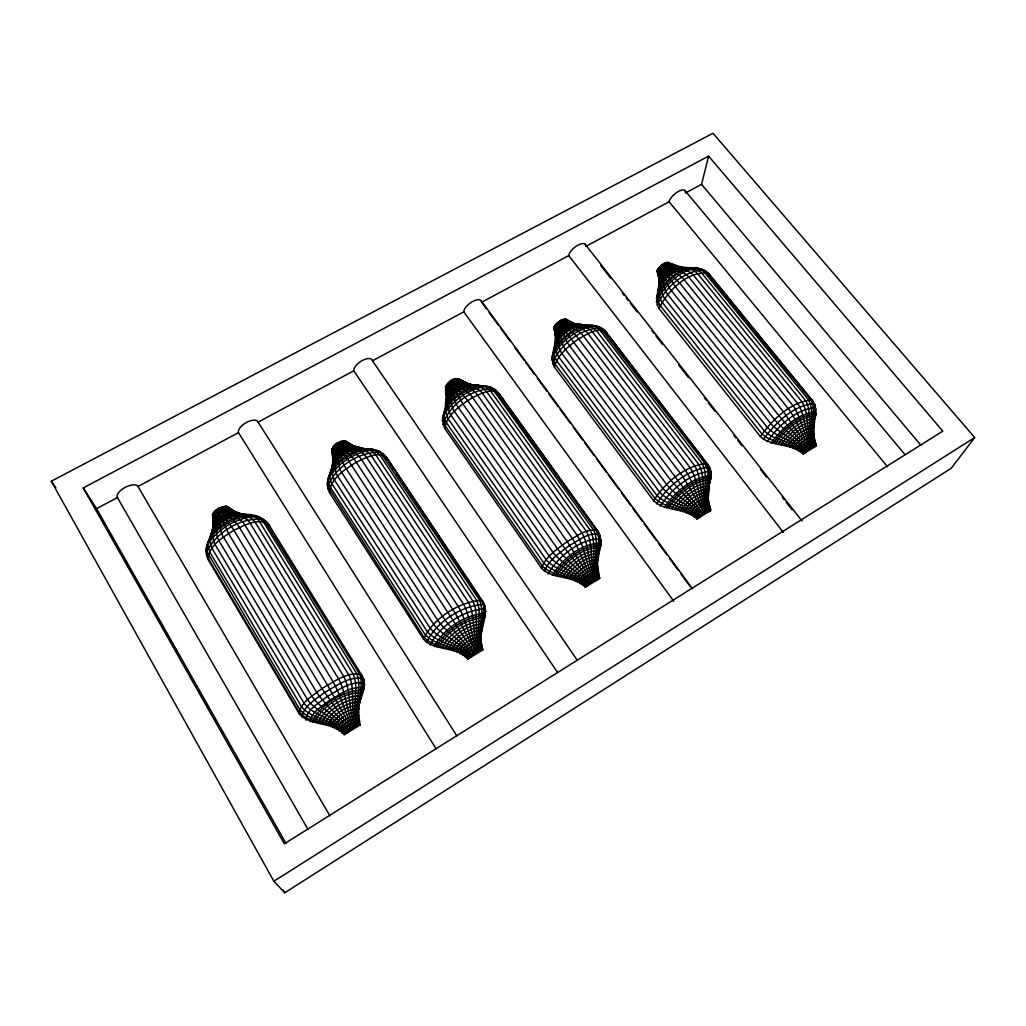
<?xml version="1.0" encoding="UTF-8"?>
<svg xmlns="http://www.w3.org/2000/svg" width="1026" height="1026" viewBox="0 0 1026 1026"><rect width="100%" height="100%" fill="white"/><g stroke="black" fill="none" stroke-linecap="round" stroke-linejoin="round"><path stroke-width="1.5" d="M470.421 657.499L475.436 651.831L455.57 613.676L356.24 462.226C351.597 454.492 343.043 450.401 338.362 442.552C327.422 446.579 334.784 458.173 332.437 466.355L332.86 457.224L331.834 449.478M465.394 657.153C468.549 651.6 475.692 646.226 482.13 646.431C476.551 632.888 490.749 615.51 482.861 601.505L387.084 457.981C367.077 433.677 317.996 464.227 329.577 492.775L423.546 639.16C434.96 651.548 455.877 645.893 467.92 659.038L482.925 649.856C477.026 634.927 485.914 620.076 484.785 605.481L385.443 456.314C374.67 443.707 354.65 453.646 343.21 440.834L338.362 442.552L338.618 443.771M763.37 439.513C774.81 423.405 793.88 404.68 814.272 403.667C817.786 417.184 809.95 432.369 816.08 446.092L803.166 453.992C791.033 442.629 772.039 447.31 760.369 436.537L659.09 308.582C652.279 297.232 663.732 283.522 656.871 271.313C657.961 267.247 667.208 258.821 669.452 264.387M444.579 412.375C450.824 402.987 441.077 390.188 448.695 382.467C455.621 374.092 463.419 382.518 470.793 384.891L458.199 378.684M656.602 503.856C667.759 486.106 687.535 469.382 708.774 467.125L709.902 468.125L711.236 473.73L709.453 483.4C711.646 477.218 711.967 469.985 707.812 464.457L606.751 332.847C598.248 326.076 586.564 334.656 578.664 338.875C568.673 346.044 557.567 354.586 554.438 367.09L653.626 500.752C665.233 512.025 684.817 507.036 696.936 518.964L710.505 510.666C709.364 501.086 697.103 513.167 694.435 517.245M599.594 578.497C591.733 562.607 606.34 545.422 597.517 530.698L498.764 393.099C478.462 371.861 433.96 401.961 444.72 428.419L541.484 568.212C553.014 580.023 573.239 574.714 585.333 587.218L599.594 578.497L597.106 562.671C595.683 551.796 604.673 540.715 597.517 530.698C586.692 527.723 576.279 536.688 567.211 541.561C557.49 548.884 545.819 556.272 541.484 568.212M597.44 564.082L597.465 563.248M597.53 566.98L597.106 562.671C587.077 563.133 577.061 571.174 571.892 579.613M568.981 578.523C574.714 569.084 585.936 560.068 597.158 559.606L597.53 561.184L597.363 556.554C584.884 556.99 572.354 567.057 566.019 577.6M597.222 579.947C594.336 578.536 589.475 582.999 587.718 585.769M597.773 558.324L597.748 553.501C583.922 553.937 569.994 565.121 563.005 576.817M212.549 515.116L213.318 527.005L212.639 514.359L215.216 510.768L218.859 508.216L226.182 506.267L237.724 513.513M597.786 569.879L597.235 565.736C588.283 566.185 579.382 573.342 574.74 580.857M598.196 555.476L598.286 550.487C583.037 550.885 567.622 563.274 559.965 576.202M598.222 572.764L597.53 568.776C589.565 569.212 581.665 575.56 577.51 582.229M598.786 552.681L599.004 547.499C582.242 547.858 565.249 561.517 556.887 575.74M598.825 575.65L597.991 571.803C590.912 572.226 583.922 577.843 580.203 583.756M600.261 537.804L599.556 534.533C588.898 531.686 578.702 540.51 569.789 545.293C560.209 552.501 548.756 559.747 544.421 571.456M599.543 549.923L600.248 546.422L599.62 545.345C581.729 545.678 563.543 560.299 554.656 575.496M699.206 517.579L703.836 512.307L683.239 477.193L578.664 338.875C573.572 331.565 564.621 328.538 559.478 321.125L555.399 324.691L553.578 328.153C560.158 341.132 547.871 354.996 554.438 367.09M600.197 547.948L600.992 544.383L600.325 543.229C581.255 543.524 561.838 559.132 552.398 575.355M358.792 712.313C357.176 699.694 369.052 688.048 362.255 676.031L268.568 524.171C247.497 500.316 196.274 530.455 208.586 560.401L299.323 713.878C310.583 726.883 332.27 720.855 344.223 734.693L360.036 725.01L358.407 711.788C348.878 712.159 337.503 718.995 333.514 727.703M709.158 484.58L708.094 499.662L708.94 483.515L710.826 476.5L710.941 472.229L709.864 471.293C689.716 473.563 671.004 489.376 660.308 506.19M814.272 403.667C817.26 414.671 810.322 426.226 814.118 437.435L813.413 429.163L814.336 416.069C798.536 417.364 784.582 430.997 775.464 443.45M813.926 447.413C812.502 445.015 806.808 450.542 805.32 452.671M600.928 546.012L601.236 540.086L600.505 538.804C580.665 538.355 557.516 556.836 548.153 573.893M211.997 535.559L213.357 522.196L212.639 514.359M442.283 421.122C443.976 409.63 450.542 398.024 445.72 386.161M445.951 390.239C447.426 384.558 455.775 377.76 461.328 381.005L458.725 379.017M442.963 424.905C448.888 404.436 472.806 387.546 494.096 388.957L595.875 529.916L598.992 538.099L596.375 562.376L597.465 571.61L599.607 578.048L597.235 579.652M446.387 392.791C448.054 386.417 457.455 378.748 463.714 382.39M446.669 395.382L445.438 386.982M445.592 408.348C444.553 396.113 451.042 380.261 465.727 382.967M446.785 397.973C449.093 389.713 459.622 381.595 468.228 384.006M446.143 405.783C450.452 391.316 468.459 381.518 483.118 386.404M446.515 403.18C450.683 389.021 467.997 381.403 481.733 386.263M446.733 400.576C450.029 389.393 464.983 379.953 476.115 386.238L473.435 385.635L474.05 386.597M444.72 428.419C447.156 413.991 461.097 404.86 472.614 397.575C480.258 394.099 493.339 386.251 499.906 394.972L598.312 532.109M560.478 321.805L560.632 320.433L565.518 319.124L573.585 323.459L565.518 319.124M423.546 639.16C432.78 618.704 459.199 601.454 481.553 600.377L483.272 603.224L478.847 596.606M206.893 546.127L208.496 541.382M339.465 443.335L339.644 441.911C344.903 450.67 356.42 451.068 361.46 459.584L458.417 606.738C466.625 620.563 468.331 637.21 476.744 651.061L475.436 652.703M426.444 642.558C436.153 622.115 460.969 605.891 483.502 604.378C485.003 619.255 476.231 635.03 482.925 649.856M211.664 534.174C211.959 520.272 230.042 508.55 242.521 514.744L233.8 510.922L226.977 506.485M212.792 528.736L212.959 527.402M213.1 525.992C215.973 517.117 228.105 509.742 237.173 512.692M430.176 645.11C439.526 625.757 462.983 610.419 484.375 608.828L485.965 611.432M434.498 646.636C443.168 628.976 464.534 614.997 484.105 613.407L485.555 615.767M436.807 646.79C444.989 630.233 464.983 617.139 483.361 615.6L484.721 617.806M439.102 647.034C446.81 631.541 465.496 619.306 482.695 617.819L483.977 619.871M327.358 485.144L327.769 482.476M442.244 647.509C449.311 633.44 466.266 622.333 481.925 620.91L483.105 622.756M445.348 648.15C451.812 635.427 467.125 625.385 481.309 624.039L482.387 625.706M448.413 648.971C454.287 637.492 468.074 628.463 480.873 627.194L481.835 628.682M451.427 649.945C456.75 639.66 469.1 631.567 480.591 630.374L481.463 631.695M454.377 651.074C459.186 641.891 470.19 634.658 480.489 633.555L481.271 634.722M457.263 652.369C461.585 644.187 471.37 637.762 480.553 636.723L481.245 637.762M460.058 653.818C463.944 646.547 472.627 640.852 480.784 639.891L481.399 640.801M462.777 655.409C466.253 648.971 473.935 643.93 481.181 643.045L481.733 643.841M206.611 547.461L206.059 550.128L207.021 556.567M467.92 659.038C470.703 653.96 476.757 649.984 482.489 649.227L476.308 652.19M346.865 733.077L352.79 726.806C344.582 712.506 341.171 696.115 333.104 681.815L239.404 527.402C234.864 519.028 224.835 516.104 220.205 507.537L220.244 508.883M552.078 356.458C555.489 347.263 557.221 336.9 553.745 327.397L555.887 326.435M554.245 330.577C555.912 325.434 564.018 317.893 569.032 321.689L566.108 319.342M554.758 333.027C556.9 327.037 564.646 319.945 571.149 322.344M555.13 335.502C557.349 328.756 564.262 323.754 571.123 322.523C582.588 328.512 598.235 320.766 606.751 332.847L607.469 334.912L603.981 330.128C586.385 317.047 562.286 334.053 553.963 350.802M555.335 337.977C559.516 325.652 574.316 320.266 585.782 325.947M592.938 580.883L593.156 579.895C584.474 566.891 580.831 551.347 572.29 538.342L472.614 397.575C467.587 389.7 457.314 388.085 452.158 380.03L452.197 381.326M555.374 340.478C559.196 330.026 571.982 320.894 583.14 325.652C571.29 324.152 558.939 334.656 554.989 345.441M555.258 342.966C558.439 333.45 568.199 326.422 577.869 324.639L573.329 323.382M551.783 360.113C554.143 349.212 559.285 337.708 554.117 326.55M554.553 347.904C559.516 334.438 574.893 323.19 589.655 325.704M709.723 471.832L710.223 469.716L706.645 463.419L605.263 331.347M552.591 363.73C559.516 344.659 579.921 328.884 600.274 327.781L704.695 463.021L708.043 470.947L706.581 494.75L708.043 503.728L710.556 509.794L708.248 512.038M708.338 488.697L708.94 483.515L708.145 482.861C693.435 484.734 679.853 496.186 671.876 508.409M710.018 481.515L710.172 478.552L709.248 477.77C691.96 479.86 675.967 493.352 666.682 507.729M710.672 479.668L710.826 476.5L709.851 475.654C691.421 477.834 674.351 492.249 664.489 507.588M708.03 491.403L708.453 486.439L707.735 485.849C694.397 487.606 682.123 497.943 674.864 508.999M708.812 486.029L709.838 481.81L708.722 479.899C692.55 481.899 677.596 494.506 668.875 507.96M707.889 494.147L707.478 488.863C695.448 490.479 684.393 499.79 677.814 509.742M707.902 496.905L707.389 491.864C696.59 493.378 686.676 501.714 680.725 510.64M710.505 510.666L707.465 494.878C697.795 496.263 688.946 503.702 683.598 511.679M810.091 448.17L812.579 445.848L816.157 444.848L814.093 446.759M83.221 487.953L96.624 508.665L117.4 497.533A11.684 5.245 -27.7 0 1 125.057 487.44A11.684 5.245 -27.7 0 1 137.997 486.491L238.468 432.626A11.171 5.104 -30.7 0 1 246.586 422.417A11.171 5.104 -30.7 0 1 258.077 422.109L353.79 370.796A10.786 4.912 -33.7 0 1 362.332 360.511A10.786 4.912 -33.7 0 1 372.476 360.78L463.765 311.84A10.542 4.694 -36.5 0 1 472.678 301.49A10.542 4.694 -36.5 0 1 481.604 302.285L568.75 255.551A10.375 4.437 -38.9 0 1 577.984 245.15A10.375 4.437 -38.9 0 1 585.795 246.42L669.093 201.763A10.298 4.181 -40.8 0 1 678.609 191.323A10.298 4.181 -40.8 0 1 685.381 193.029L701.553 184.359L708.62 156.144L942.791 431.151L284.33 843.782L83.221 487.953L708.62 156.144M709.659 507.947L709.71 506.959M444.476 411.606C447.169 397.126 464.291 383.019 478.847 386.674M814.798 418.313L815.952 414.504L815.426 411.939C797.433 413.311 781.504 428.881 771.193 443.078M260.437 517.361C240.982 509.024 213.562 517.72 209.15 540.24L213.549 525.928L212.959 513.526M657.615 273.634C660.847 265.144 671.055 260.642 678.596 266.901L679.071 267.568M658.205 275.981C665.399 256.462 683.072 270.941 697.039 267.824C679.084 267.068 661.847 281.778 656.409 298.412M658.641 278.341C661.449 271.98 668.76 264.708 676.121 266.055M658.923 280.726C662.103 273.557 670.311 265.388 678.596 266.901M659.064 283.112C662.591 274.955 671.094 267.222 680.276 267.119M659.038 285.497C663.399 275.814 675.018 264.695 686.356 268.53M658.859 287.87C664.348 275.083 678.904 264.631 693.268 268.286M658.525 290.23C663.437 278.982 675.185 268.325 687.856 268.119M657.615 295.142L659.538 281.701L657.127 270.518M656.255 301.913C663.642 285.651 690.37 257.231 708.722 273.685L812.105 400.114L814.965 404.898M657.166 305.376C665.169 287.485 683.893 270.518 704.105 270.069L810.578 399.486C818.35 413.209 807.526 430.253 815.773 444.733L813.721 446.502M659.09 308.582C666.579 291.628 689.023 269.44 708.722 273.685L762.318 339.606M209.855 539.65L210.843 536.855M340.299 443.001L340.901 441.411C347.545 448.529 357.728 453.736 367.27 449.016L373.336 452.03L375.862 455.031L472.691 600.774C480.181 615.831 472.358 633.978 480.283 649.484L478.655 651.138M582.819 585.423C585.064 581.652 597.581 569.404 599.415 577.741L597.094 579.446M585.333 587.218L590.668 581.575L599.004 577.6L596.824 579.357M815.131 412.721L816.068 408.848L815.401 407.707C795.727 409.079 778.272 426.188 767.063 441.744M813.015 427.701L813.169 424.79C801.409 425.893 791.097 435.947 784.223 445.169M812.964 430.317L813.105 427.714C802.537 428.753 793.29 437.756 787.096 446.028M704.606 512.628L705.042 511.525L709.774 509.524L703.798 513.141M813.798 438.23L813.464 433.536C805.038 434.434 797.689 441.578 792.7 448.157M211.074 535.046C217.397 522.709 232.799 513.333 246.753 515.27L244.034 514.719L245.304 515.539M814.4 440.872C813.374 435.152 799.78 447.708 798.074 450.824M815.157 443.488L814.49 439.269M442.719 417.3L443.732 414.914M653.626 500.752C664.886 482.656 685.047 465.599 706.645 463.419L708.145 466.086L704.272 461.046M686.407 512.872C691.203 505.767 699.091 499.149 707.696 497.879L708.966 505.19M327.858 478.885C332.334 469.664 334.707 458.827 332.026 448.695M689.164 514.193C693.448 507.883 700.437 502.009 708.094 500.855L709.133 504.548M691.832 515.655C695.282 510.332 710.159 496.263 710.633 510.153L708.338 511.705M696.936 518.964L705.042 511.525C696.205 498.918 694.14 483.092 685.522 470.511L583.396 336.015C577.843 328.038 566.429 328.641 560.632 320.433L559.478 321.125L559.709 322.267M329.615 474.14L327.243 482.682L327.91 489.107M593.759 580.408L594.4 579.177C585.795 565.711 585.641 548.91 577.292 535.521L477.526 395.074C471.857 386.494 459.391 388.29 453.364 379.428M810.861 447.669L811.489 446.49C802.537 434.216 801.909 418.185 793.226 406.001L688.997 277.328C682.829 269.312 670.683 271.813 664.155 263.554M352.572 727.832L356.676 725.023L360.036 725.01M760.369 436.537C771.911 420.134 791.367 400.999 812.105 400.114L812.823 401.371L764.332 342.081M773.322 443.232C783.03 429.92 797.959 415.325 814.836 413.991L815.337 416.402L814.118 420.044L815.952 414.504L815.234 407.976M778.401 443.873C786.737 432.562 799.408 420.198 813.785 418.967L813.22 425.11L813.387 421.866C800.357 423.045 788.904 434.216 781.325 444.45M789.917 447.028C795.496 439.628 803.756 431.6 813.195 430.638L813.349 435.588M795.419 449.426C799.882 443.578 806.41 437.256 813.9 436.422L816.311 445.54L814.08 447.041M800.652 452.351C803.666 448.747 813.387 437.602 816.157 444.848L813.977 446.579M803.166 453.992L810.335 447.233C801.332 435.434 797.382 420.763 788.545 408.964L684.445 280.085C678.955 272.672 668.683 271.8 663.04 264.221L663.078 265.426M705.375 512.179L706.196 510.858C697.449 497.725 698.68 480.848 690.229 467.856L588.052 333.655C581.678 325.075 568.622 328.718 561.773 319.856M454.518 380.402L455.634 378.645C464.573 387.11 477.116 386.045 488.209 386.417L494.083 391.137L593.438 529.775C600.877 544.549 590.489 562.171 598.389 577.612L596.414 579.357M477.154 651.754L478.013 650.407C469.728 636.03 471.55 618.434 463.56 604.199L366.577 457.455L364.204 454.39L359.344 451.042C347.814 455.595 336.823 462.841 329.936 473.332L330.192 480.155L331.924 483.695L427.034 631.272C437.871 644.148 457.801 643.674 468.908 657.127L471.088 656.23M811.592 447.246L812.579 445.848C803.691 433.023 806.192 416.12 797.664 403.5L693.396 275.109C686.317 266.619 672.889 271.762 665.233 263.015M594.541 580.011L595.567 578.574C587.09 564.544 590.194 546.999 582.05 533.187L482.284 393.138C475.692 383.98 461.7 388.431 454.531 378.966M353.483 727.344L355.471 725.497C347.558 710.133 351.533 691.896 343.966 676.75L250.216 523.337C244.175 513.398 229.478 516.86 222.873 506.575M974.7 437.563L951.179 468.318L284.779 892.748L273.852 881.257L51.3 481.207L712.993 133.252L974.7 437.563L273.852 881.257M706.093 511.807L707.286 510.307C698.642 496.61 702.887 479.142 694.64 465.727L592.464 331.885C585.128 322.869 570.866 328.718 562.864 319.432M477.949 651.395L479.206 649.868C471.075 634.914 476.115 616.857 468.356 602.185L371.425 455.929C364.602 446.143 349.584 451.158 342.107 441.039M812.271 446.913L813.592 445.348C804.82 431.946 810.104 414.594 801.742 401.551L697.513 273.493C689.446 264.695 675.044 271.659 666.259 262.618M595.26 579.69L596.645 578.1C588.321 563.518 594.323 545.652 586.41 531.43L486.722 391.804L484.169 388.944L478.36 386.135C463.047 391.086 445.694 401.641 442.565 418.493L445.04 425.623L542.19 565.839C553.604 577.818 573.688 574.009 585.551 586.641L587.86 585.384M706.747 511.538L708.261 509.896C699.783 495.648 706.645 477.988 698.591 464.188L596.516 330.744C588.206 321.446 572.97 328.718 563.877 319.163M354.355 726.947L356.676 725.023C348.981 709.056 356.112 690.626 348.827 675.044L255.166 522.196C248.061 511.743 231.94 517.13 224.104 506.305M812.861 446.669L814.477 444.989C805.859 431.074 813.477 413.619 805.32 400.217L701.207 272.531C686.048 259.001 665.053 283.407 657.32 295.757L658.217 302.324L660.154 305.491L761.856 433.793C773.232 444.707 791.867 441.86 803.576 453.325L805.59 452.222M595.888 579.472L597.594 577.779C589.475 562.697 597.914 544.832 590.245 530.275L490.685 391.137L485.029 386.392C468.1 389.508 452.325 400.627 443.642 415.492L446.207 422.417L543.767 562.992C554.886 575.124 574.534 573.239 585.987 585.949L588.154 584.923M707.312 511.358L709.107 509.627C700.809 494.955 709.8 477.359 701.976 463.277L600.056 330.282L594.221 325.819C576.65 328.884 560.376 341.414 552.437 357.343L555.143 364.14L654.742 498.187C666.143 509.614 685.471 506.305 697.257 518.335L699.424 517.155M813.349 446.528L815.208 444.771C806.782 430.484 816.26 413.157 808.296 399.524L704.362 272.236L698.373 268.043M355.163 726.639L357.741 724.702C350.302 708.209 360.1 689.908 353.111 673.954L259.591 521.721C252.64 509.922 237.891 517.989 228.824 522.452C219.077 528.146 208.509 535.636 206.393 547.422L206.431 554.181L207.996 557.99L299.079 711.98C310.327 725.344 333.014 720.072 344.223 734.693M479.27 650.971L481.194 649.24C473.512 633.286 483.631 615.331 476.397 599.992L379.748 454.8L374.041 449.786C355.381 451.543 336.926 463.29 327.961 479.822L330.244 487.106L424.969 634.363C436.153 647.098 456.762 644.469 468.356 657.871L470.716 656.73M355.868 726.421L358.638 724.536C351.469 707.645 363.384 689.703 356.676 673.518L263.374 521.901L257.603 516.578C237.981 516.54 218.5 528.3 207.611 544.357L209.676 551.821L301.503 706.632C312.443 720.188 333.578 718.726 344.89 732.949L347.314 731.91M479.77 650.92L481.951 649.15C474.487 632.927 486.362 615.343 479.373 599.851L380.338 452.261C358.946 451.709 335.592 466.484 327.781 486.529L423.789 637.018C435.191 649.586 456.095 645.226 468.023 658.512L470.498 657.153M707.76 511.281L710.261 509.576C703.759 495.75 710.992 480.963 708.774 467.125M356.471 726.305L359.331 724.536C352.405 707.44 365.897 689.985 359.433 673.723L263.785 519.592C241.482 516.668 216.999 531.737 206.777 551.334L299.797 709.543C311.032 722.945 332.68 719.508 344.428 733.654L347.006 732.372M356.933 726.305L359.805 724.702C353.047 707.619 367.603 690.729 361.306 674.569C347.211 671.26 333.707 682.072 321.907 688.523C313.623 695.397 300.156 702.002 299.323 713.878M480.142 650.971L482.823 649.471M346.852 732.769L344.197 734.231L347.519 730.358L354.162 726.1C346.083 711.313 346.493 693.717 338.67 679.032L244.906 525.081C239.789 515.873 227.002 516.514 221.565 506.985M699.77 516.668L697.783 517.604C686.471 505.51 667.721 506.729 656.678 495.173L556.656 360.793L554.758 357.535L553.95 351.059C562.633 337.99 577.01 325.575 593.361 325.319M806 451.709L804.179 452.556C793.008 441.052 775.066 441.655 764.113 430.638L661.975 302.042C655.152 292.461 664.502 279.931 657.576 269.646L659.449 269.043M588.578 584.397L586.615 585.166C575.701 572.418 556.887 571.995 546.165 559.76L448.195 418.89C441.744 408.553 452.697 396.395 446.207 385.276L448.234 384.814M700.245 516.116L698.488 516.783C687.741 504.689 669.965 503.458 659.359 491.813L558.926 357.176C552.309 347.788 561.402 335.694 554.668 325.627M806.5 451.145L804.935 451.696C794.368 440.218 777.554 438.256 767.063 427.149L664.515 298.322C657.794 289.768 665.053 277.841 658.192 268.709M347.763 731.371L345.57 732.141C334.822 717.918 314.636 716.982 304.119 703.336L211.933 548.256C205.982 536.726 219.384 525.068 213.511 512.641M471.588 655.678L469.651 656.294C459.135 642.866 440.321 640.814 429.932 627.861L334.438 480.04C328.192 469.728 339.324 458.006 333.052 446.913L335.079 446.669M589.116 583.82L587.423 584.307C577.087 571.597 559.568 568.545 549.308 556.246L450.953 415.158C444.553 405.898 453.389 394.228 446.887 384.34L448.683 384.199M348.353 730.794L346.455 731.269C336.348 717.123 317.611 713.455 307.595 699.758L215.05 544.524C209.022 534.161 220.295 522.837 214.28 511.705M700.809 515.527L699.347 515.898C689.19 503.869 672.864 499.906 662.732 488.196L561.902 353.367C555.451 345.031 561.991 333.527 555.399 324.691L556.99 324.626M807.116 450.542L805.846 450.799C795.843 439.385 780.645 434.614 770.629 423.456L667.669 294.475C661.257 286.87 665.553 275.699 658.961 267.748L660.372 267.786M472.204 655.075L470.588 655.409C460.661 642.045 443.488 637.21 433.588 624.218L337.734 476.256C331.565 467.074 340.119 455.749 333.86 445.977M589.758 583.217L588.398 583.396C578.613 570.777 562.915 564.89 553.117 552.539L454.403 411.336C448.234 403.128 454.031 392.022 447.721 383.391L449.247 383.57M349.058 730.179L347.519 730.358C338.016 716.315 321.318 709.736 311.814 696.026L218.936 540.728C213.036 531.545 221.218 520.503 215.216 510.768M484.413 386.327L490.749 387.046L496.033 390.239M701.476 514.924L700.348 514.975C690.69 503.022 676.365 496.212 666.682 484.452L565.48 349.52C559.401 342.094 562.492 331.424 556.272 323.729M343.21 440.834L345.672 441.193L353.226 445.989L345.672 441.193M344.197 440.795C352.328 447.362 363.14 449.568 373.374 449.234M472.922 654.473L471.665 654.485C462.277 641.224 447.31 633.491 437.871 620.461L341.696 472.46C335.848 464.329 340.812 453.53 334.822 445.04L336.259 445.425M253.858 516.193L256.59 516.206L258.475 517.463M250.203 515.552L235.672 512.654L225.22 506.203M807.795 449.927L806.872 449.875C797.33 438.525 784.287 430.894 774.694 419.672L671.376 290.602C665.425 283.727 665.938 273.788 659.859 266.786L660.962 267.145M349.866 729.563L348.712 729.422C339.747 715.507 325.665 705.978 316.636 692.229L223.476 536.996C217.961 528.839 221.962 518.297 216.319 509.858L217.653 510.422M590.489 582.601L589.488 582.486C580.165 569.93 566.839 561.196 557.464 548.782L458.43 407.54C452.722 400.178 454.531 389.995 448.695 382.467L449.901 382.942M369.527 449.388C353.354 445.643 334.489 457.16 330.167 473.089C334.066 465.342 334.874 456.147 332.437 447.836M332.757 463.637C335.412 451.863 351.597 443.001 362.922 448.901C352.11 442.283 335.771 448.721 332.911 460.905M365.641 449.401L368.526 449.798M364.076 448.721C350.212 446.348 332.578 457.237 331.283 471.768C330.975 457.865 348.365 444.232 361.114 449.106M698.629 268.735L705.901 271.108L709.8 275.366M595.298 326.076L599.094 326.845M472.409 384.981L463.996 382.249L457.493 378.504M242.316 514.244L235.005 511.756L226.182 506.267M375.503 450.17L379.376 451.235L380.928 452.799M241.379 514.013C230.081 512.577 213.87 520.695 212.613 532.712M259.809 517.886L262.489 518.72L263.695 520.605M702.22 514.308L671.081 480.681L569.558 345.736C564.018 338.888 562.889 329.718 557.259 322.805M473.717 653.857L445.297 620.538L346.198 468.779C340.889 461.367 341.325 451.658 335.912 444.143L336.99 444.822M354.047 446.053L357.625 447.451L358.805 449.221M573.021 322.921L567.673 320.42M574.534 323.472L576.112 324.434L564.775 319.06M352.598 445.374L345.031 440.911M355.073 446.49C346.801 441.873 334.694 449.67 332.899 458.186M600.518 328.256L603.981 330.128M670.824 263.656L673.71 265.08L674.223 266.324M668.631 262.438L671.838 265.067M669.414 263.131L671.709 264.439M667.977 262.335L674.505 265.529L683.726 268.132L681.136 267.594L681.662 268.35M702.464 269.415C691.203 265.99 677.455 270.749 667.182 262.387M227.554 506.857L235.121 512.179C227.772 507.613 214.19 515.757 213.421 524.158M382.082 453.53L384.391 454.98L387.854 460.199C381.749 448.593 364.833 458.276 356.24 462.226C345.262 469.369 330.231 478.244 329.577 492.775M350.738 728.947L321.907 688.523L228.503 533.469L217.55 508.999M488.709 387.289C478.462 384.327 465.509 386.853 456.634 378.491M808.539 449.311L779.132 415.915L675.493 286.831L660.859 265.862L661.629 266.529M591.271 581.999L562.222 545.075L462.893 403.911L449.786 381.569L450.619 382.352M346.352 442.193L348.648 443.848C343.479 439.513 333.309 446.733 332.373 452.812M580.536 325.191L581.332 325.947M498.085 393.061L499.906 394.972M701.553 184.359L921.143 445.579M685.009 190.579L904.894 454.531M669.093 201.763L887.528 466.766M585.038 244.111L802.075 521.054M600.608 265.324L610.47 277.931M622.32 293.051L624.295 295.578M626.27 298.091L628.245 300.618M630.22 303.132L637.133 311.955M651.933 330.859L653.908 333.386M655.883 335.9L662.796 344.723M678.596 364.897L688.472 377.491M704.259 397.665L706.234 400.178M708.209 402.705L715.122 411.529M733.885 435.473L735.86 437.987M737.835 440.513L741.785 445.553M760.535 469.498L766.46 477.064M782.261 497.225L784.236 499.752M786.211 502.265L792.123 509.832M568.75 255.551L783.287 532.34M450.953 380.749L467.676 400.55L567.211 541.561L592.092 581.421M616.177 346.275L618.114 348.789M620.05 351.315L625.86 358.882M633.606 368.975L643.276 381.582M650.061 390.406L651.997 392.932M653.934 395.459L659.744 403.026M667.477 413.119L677.16 425.726M683.944 434.549L685.881 437.076M687.818 439.603L694.589 448.426M359.459 721.868C353.008 721.034 344.569 726.857 341.696 732.718M359.062 718.7C351.803 717.713 342.261 724.279 339.067 730.884M358.831 715.507L358.497 715.045C350.007 715.43 339.927 721.483 336.336 729.217M474.563 653.254L337.105 443.309M481.309 301.003L692.512 588.744M481.604 302.285L486.324 308.723M489.158 312.584L498.61 325.473M500.508 328.051L509.96 340.927M514.68 347.365L524.132 360.254M526.03 362.832L534.533 374.426M537.367 378.286L546.82 391.162M548.718 393.74L558.17 406.629M560.055 409.207L570.456 423.366M573.29 427.239L582.742 440.116M584.628 442.693L594.092 455.582M596.927 459.443L606.379 472.319M608.264 474.897L618.665 489.069M621.5 492.929L630.952 505.818M632.837 508.396L642.289 521.272M644.187 523.85L656.473 540.599M658.359 543.177L666.874 554.771M669.709 558.631L678.212 570.225M681.046 574.085L690.498 586.975M358.946 709.107L358.51 708.517C347.814 708.889 335.027 716.571 330.603 726.344M463.765 311.84L673.749 601.287M359.267 705.926L358.779 705.26C346.839 705.606 332.488 714.224 327.602 725.164M359.767 702.759L359.228 702.015C345.954 702.323 329.923 711.941 324.537 724.138M558.952 322.792L558.336 321.92L702.99 513.705M360.447 699.629L359.857 698.796C345.146 699.065 327.307 709.761 321.42 723.292M230.196 509.101C224.412 505.472 213.69 511.884 213.1 518.515M361.293 696.539L360.652 695.602C344.428 695.833 324.678 707.671 318.252 722.625M232.607 510.704C226.092 506.626 214.024 513.859 213.344 521.323M51.3 481.207L55.776 487.671M372.476 360.78L577.202 660.167M239.802 513.795L240.43 514.706M362.319 693.499L361.614 692.46C344.403 692.332 321.459 706.055 315.033 722.124M353.79 370.796L557.593 672.517M363.178 691.332L362.422 690.216C345.211 689.382 318.381 705.516 312.673 721.868M364.102 689.19L363.307 687.997C351.238 685.483 339.837 694.679 329.744 700.207C322.651 706.093 311.263 711.646 310.301 721.714M388.739 461.52L394.035 469.472M396.69 473.448L401.102 480.065M402.872 482.72L407.284 489.338M409.053 491.98L413.478 498.61M415.235 501.252L419.66 507.883M421.43 510.525L425.841 517.142M427.611 519.797L470.896 584.692M472.665 587.334L477.077 593.964M364.705 684.637L363.832 683.316C350.648 680.443 338.131 690.524 327.114 696.564C319.368 702.99 306.864 709.081 305.915 720.124M364.063 680.148L363.14 678.737C349.276 675.595 336.041 686.214 324.434 692.563C316.29 699.334 303.08 705.798 302.17 717.443M361.306 674.569L362.255 676.031M218.859 508.216L233.877 530.237L327.461 685.009L351.649 728.37M265.926 521.016L269.838 526.171C260.591 515.822 244.047 525.71 233.877 530.237C223.54 537.149 207.047 545.986 208.586 560.401M258.077 422.109L456.852 735.898M238.468 432.626L436.165 748.916M137.997 486.491L329.91 815.824M117.4 497.533L308.069 829.572M96.624 508.665L286.023 843.449M283.227 889.952L284.779 892.748M483.9 604.545L485.183 607.161M662.347 265.952L661.937 265.003L679.892 283.279L783.8 412.311L809.309 448.721M351.046 445.374C345.236 440.513 333.783 448.657 332.719 455.493M355.778 447.169L356.137 448.067M566.737 320.253L566.75 320.907"/></g></svg>
